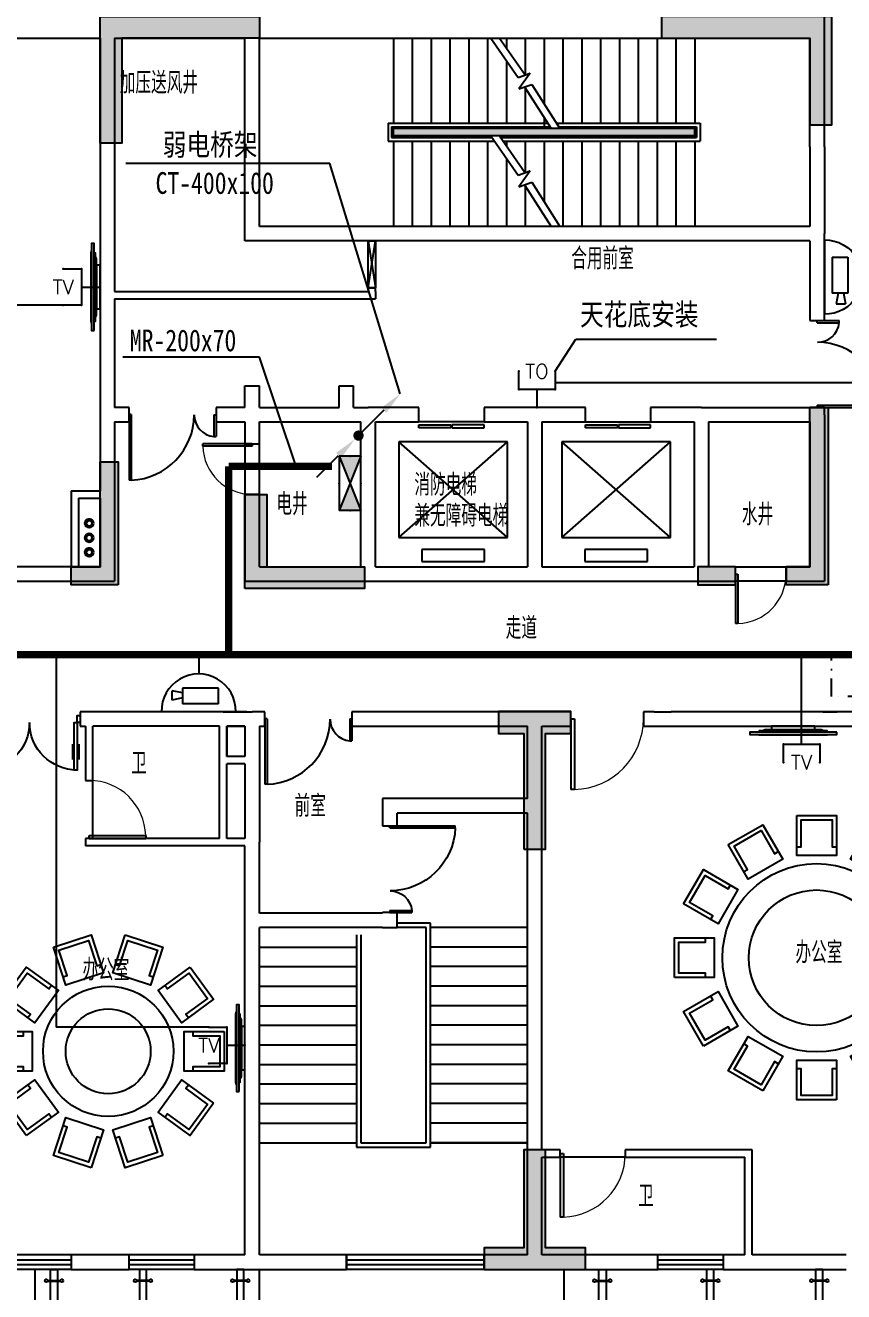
# Model space of a CAD drawing. Extents: x -41969 to 449372, y 65390 to 759577.
# Drawn here: x 188992 to 200290, y 702685 to 720168 of the extents above; entities that cross this region are included whole.
import ezdxf
from ezdxf.enums import TextEntityAlignment as Align

# ---------------------------------------------------------------- set-up
doc = ezdxf.new("R2010")
doc.units = 0
doc.header["$LTSCALE"] = 1000
doc.header["$MEASUREMENT"] = 0
doc.linetypes.add('DASH', pattern=[0.35, 0.25, -0.1])
doc.linetypes.add('DASHDOT', pattern=[1, 0.5, -0.25, 0, -0.25])
for name, color, linetype in [('0-桥架', 120, 'Continuous'), ('0-电气文字', 6, 'Continuous'), ('ELEVATOR', 1, 'Continuous'), ('EQUIP-通讯', 241, 'Continuous'), ('IN-door', 2, 'Continuous'), ('IN-furn', 8, 'Continuous'), ('jg新结构柱', 9, 'Continuous'), ('LWIRE', 4, 'Continuous'), ('or-furn', 2, 'Continuous'), ('PUB_HATCH', 8, 'Continuous'), ('STAIR', 2, 'Continuous'), ('WALL', 7, 'Continuous'), ('WINDOW', 2, 'Continuous'), ('WINDOW_TEXT', 7, 'Continuous'), ('WIRE-照明', 120, 'Continuous'), ('安保设备SA', 241, 'Continuous'), ('室外建筑', 8, 'Continuous'), ('电气标注', 6, 'Continuous')]:
    doc.layers.add(name, color=color, linetype=linetype)
doc.layers.add('ACS_DLJ_JHQ', color=5, linetype='Continuous', lineweight=0)
doc.layers.add('ACS_DLJ_QYG', color=6, linetype='Continuous', lineweight=50)
doc.styles.add('-宋体', font='', dxfattribs={"width": 1.3})
doc.styles.add('_TCH_LABEL', font='COMPLEX', dxfattribs={"bigfont": 'GBCBIG'})
doc.styles.add('_TEL_DIM', font='SIMPLEX', dxfattribs={"width": 0.8, "height": 3.5, "bigfont": 'HZTXT'})
doc.styles.add('SIMPLEX', font='SIMPLEX.SHX')
doc.styles.get("Standard").update_dxf_attribs({"font": 'gbenor.shx', "bigfont": 'gbcbig.shx'})
doc.styles.get('-宋体').set_extended_font_data('NSimSun')
doc.linetypes.add('TV', pattern='A,2.8,-0.1,["TV",_TEL_DIM,S=0.07,R=0,X=0,Y=-0.1],-0.52', length=3.42)

# ---------------------------------------------------------------- blocks, each defined once
blk = doc.blocks.new('*U35')
blk.add_lwpolyline([(-275, -275), (-275, 275), (275, 275), (275, -275)], close=True)
blk.add_lwpolyline([(155, -275), (155, -215), (-215, -215), (-215, 215), (155, 215), (155, 275)])
blk = doc.blocks.new('*U36')
at = {"color": 0, "linetype": 'ByBlock', "lineweight": -2}
for p, rotation in [((407628, -741958, 0), 299.9999999999331), ((408472, -741732, 0), 269.9999999999397), ((409316, -741958, 0), 239.9999999999465), ((407011, -742576, 0), 329.9999999999264), ((409933, -742576, 0), 209.9999999999531), ((410159, -743419, 0), 180), ((407011, -744263, 0), 29.9999999999933), ((409933, -744263, 0), 149.9999999999665), ((407628, -744880, 0), 59.99999999998658), ((409316, -744880, 0), 119.9999999999732), ((408472, -745107, 0), 89.99999999997988)]:
    blk.add_blockref('*U35', p, dxfattribs=dict(at, rotation=rotation))
blk.add_blockref('*U35', (406785, -743419, 0), dxfattribs=at)
blk = doc.blocks.new('*U37')
blk.add_circle((1962, 1962, 0), 1300)
at = {"color": 8}
blk.add_circle((1962, 1962, 0), 936, dxfattribs=at)
blk.add_blockref('*U36', (-406510, 745382), dxfattribs=at)
blk = doc.blocks.new('A$C4DCE20FF')
for points in [[(844, 3043), (1367, 3213), (1537, 2690), (1014, 2520)], [(1833, 3213), (2356, 3043), (2186, 2520), (1663, 2690)], [(144, 2325), (467, 2770), (912, 2446), (589, 2001)], [(2733, 2770), (3056, 2325), (2611, 2001), (2288, 2446)], [(0, 1332), (0, 1882), (550, 1882), (550, 1332)], [(3200, 1882), (3200, 1332), (2650, 1332), (2650, 1882)], [(467, 444), (144, 889), (589, 1212), (912, 767)], [(3056, 889), (2733, 444), (2288, 767), (2611, 1212)], [(1367, 0), (844, 170), (1014, 693), (1537, 523)], [(2356, 170), (1833, 0), (1663, 523), (2186, 693)]]:
    blk.add_lwpolyline(points, close=True)
for points in [[(977, 2634), (1034, 2653), (920, 3005), (1329, 3138), (1443, 2786), (1500, 2804)], [(1700, 2804), (1757, 2786), (1871, 3138), (2280, 3005), (2166, 2653), (2223, 2634)], [(492, 2072), (527, 2120), (228, 2338), (480, 2686), (780, 2468), (815, 2517)], [(2385, 2517), (2420, 2468), (2720, 2686), (2972, 2338), (2673, 2120), (2708, 2072)], [(430, 1332), (430, 1392), (60, 1392), (60, 1822), (430, 1822), (430, 1882)], [(2770, 1882), (2770, 1822), (3140, 1822), (3140, 1392), (2770, 1392), (2770, 1332)], [(815, 696), (780, 745), (480, 528), (228, 875), (527, 1093), (492, 1141)], [(2708, 1141), (2673, 1093), (2972, 875), (2720, 528), (2420, 745), (2385, 696)], [(1500, 409), (1443, 427), (1329, 76), (920, 208), (1034, 560), (977, 579)], [(2223, 579), (2166, 560), (2280, 208), (1871, 76), (1757, 427), (1700, 409)]]:
    blk.add_lwpolyline(points)
blk.add_circle((1600, 1607), 900)
at = {"color": 8}
blk.add_circle((1600, 1607), 586, dxfattribs=at)
blk = doc.blocks.new('tv-setrp')
at = {"layer": 'or-furn', "color": 3, "ltscale": 5}
blk.add_lwpolyline([(-600, 82), (600, 82), (600, 117), (-600, 117)], close=True, dxfattribs=at)
at = {"layer": 'or-furn', "color": 95, "ltscale": 5}
for points in [[(-500, 117), (-470, 125), (470, 125), (500, 117)], [(-470, 82), (-470, 66), (470, 66), (470, 82)], [(-420, 66), (-390, 50), (390, 50), (420, 66)]]:
    blk.add_lwpolyline(points, dxfattribs=at)
blk.add_lwpolyline([(-300, 0), (300, 0), (300, 50), (-300, 50)], close=True, dxfattribs=at)
blk = doc.blocks.new('_lift')
at = {"color": 9}
for p, q in [((0.288, 0.5), (-0.288, 0.5)), ((-0.288, 0.5), (-0.288, 0.4)), ((0.288, 0.4), (0.288, 0.5)), ((-0.288, 0.4), (0.288, 0.4)), ((0.5, 0.3), (-0.5, 0.3)), ((0.5, 0.3), (-0.5, -0.5)), ((-0.5, 0.3), (0.5, -0.5)), ((-0.5, 0.3), (-0.5, -0.5)), ((0.5, -0.5), (0.5, 0.3)), ((-0.5, -0.5), (0.5, -0.5))]:
    blk.add_line(p, q, dxfattribs=at)
blk = doc.blocks.new('asdsdggf54554')
at = {"layer": 'jg新结构柱'}
h = blk.add_hatch(color=256, dxfattribs=at)
h.paths.add_polyline_path([(-88250, -2243116), (-88771, -2243116), (-88771, -2243366), (-88250, -2243366)])
h.paths.add_polyline_path([(-77521, -2218066), (-77521, -2217666), (-78321, -2217666), (-78321, -2218066)])
h.paths.add_polyline_path([(-86921, -2218066), (-86921, -2217666), (-87721, -2217666), (-87721, -2218066)])
h.paths.add_polyline_path([(-86971, -2243366), (-87550, -2243366), (-87550, -2243116), (-87221, -2243116), (-87221, -2240916), (-86971, -2240916)])
h.paths.add_polyline_path([(-86921, -2235516), (-89271, -2235516), (-89271, -2235816), (-87221, -2235816), (-87221, -2237016), (-86921, -2237016)])
h.paths.add_polyline_path([(-85221, -2240666), (-85221, -2240016), (-84971, -2240016), (-84971, -2240416), (-83121, -2240416), (-83121, -2240666)])
h.paths.add_polyline_path([(-77521, -2240666), (-77521, -2240016), (-77771, -2240016), (-77771, -2240416), (-79171, -2240416), (-79171, -2240666)])
h.paths.add_polyline_path([(-77521, -2224816), (-77521, -2225466), (-77821, -2225466), (-77821, -2225116), (-79171, -2225116), (-79171, -2224816)])
h.paths.add_polyline_path([(-85321, -2224816), (-85321, -2225516), (-85021, -2225516), (-85021, -2225116), (-83571, -2225116), (-83571, -2224816)])
h.paths.add_polyline_path([(-83571, -2232566), (-83571, -2232866), (-84921, -2232866), (-84921, -2233416), (-85221, -2233416), (-85221, -2232016), (-84921, -2232016), (-84921, -2232566)])
h.paths.add_polyline_path([(-79171, -2232566), (-79171, -2232866), (-77821, -2232866), (-77821, -2233416), (-77521, -2233416), (-77521, -2232016), (-77821, -2232016), (-77821, -2232566)])
h.paths.add_polyline_path([(-76121, -2243116), (-76721, -2243116), (-76721, -2243366), (-76371, -2243366), (-76371, -2244766), (-76121, -2244766)])
h.paths.add_polyline_path([(-79221, -2244766), (-79421, -2244766), (-79421, -2243366), (-79821, -2243366), (-79821, -2243116), (-78821, -2243116), (-78821, -2243366), (-79221, -2243366)])
h.paths.add_polyline_path([(-76371, -2252166), (-76121, -2252166), (-76121, -2251916), (-76121, -2250466), (-76371, -2250466)])
h.paths.add_polyline_path([(-83096, -2245116), (-83346, -2245116), (-83346, -2245366), (-83346, -2247366), (-83096, -2247366)])
h.paths.add_polyline_path([(-79221, -2251166), (-79421, -2251166), (-79421, -2252566), (-79821, -2252566), (-79821, -2252816), (-78821, -2252816), (-78821, -2252566), (-79221, -2252566)])
h.paths.add_polyline_path([(-83121, -2251166), (-83321, -2251166), (-83321, -2252516), (-83721, -2252516), (-83721, -2252816), (-82721, -2252816), (-82721, -2252516), (-83121, -2252516)])
h.paths.add_polyline_path([(-95021, -2243416), (-95021, -2242116), (-94721, -2242116), (-94721, -2243116), (-93371, -2243116), (-93371, -2243416)])
h.paths.add_polyline_path([(-97021, -2235516), (-94821, -2235516), (-94821, -2235816), (-96721, -2235816), (-96721, -2237266), (-97021, -2237266)])
h.paths.add_polyline_path([(-96771, -2243365), (-97421, -2243365), (-97421, -2243115), (-97021, -2243115), (-97021, -2241665), (-96771, -2241665)])
h.paths.add_polyline_path([(-91171, -2247015), (-90871, -2247015), (-90871, -2245415), (-90521, -2245415), (-90521, -2245115), (-91521, -2245115), (-91521, -2245415), (-91171, -2245415)])
h.paths.add_polyline_path([(-90871, -2251166), (-91171, -2251166), (-91171, -2252516), (-91721, -2252516), (-91721, -2252816), (-90321, -2252816), (-90321, -2252516), (-90871, -2252516)])
h.paths.add_polyline_path([(-98946, -2245116), (-98696, -2245116), (-98696, -2245366), (-98696, -2247366), (-98946, -2247366)])
h.paths.add_polyline_path([(-105671, -2252166), (-105921, -2252166), (-105921, -2251916), (-105921, -2250466), (-105671, -2250466)])
h.paths.add_polyline_path([(-98721, -2251166), (-98921, -2251166), (-98921, -2252516), (-99321, -2252516), (-99321, -2252816), (-98321, -2252816), (-98321, -2252516), (-98721, -2252516)])
h.paths.add_polyline_path([(-102621, -2251166), (-102821, -2251166), (-102821, -2252566), (-103221, -2252566), (-103221, -2252816), (-102221, -2252816), (-102221, -2252566), (-102621, -2252566)])
h.paths.add_polyline_path([(-105921, -2243116), (-105321, -2243116), (-105321, -2243366), (-105671, -2243366), (-105671, -2244766), (-105921, -2244766)])
h.paths.add_polyline_path([(-102821, -2244765), (-102621, -2244765), (-102621, -2243365), (-102221, -2243365), (-102221, -2243115), (-103221, -2243115), (-103221, -2243365), (-102821, -2243365)])
h.paths.add_polyline_path([(-105121, -2236016), (-105121, -2235616), (-105921, -2235616), (-105921, -2236016)])
h.paths.add_polyline_path([(-96221, -2218066), (-96221, -2217666), (-97021, -2217666), (-97021, -2218066)])
h.paths.add_polyline_path([(-105121, -2218066), (-105121, -2217666), (-105921, -2217666), (-105921, -2218066)])
for points in [[(-97021, -2235516), (-94821, -2235516), (-94821, -2235816), (-96721, -2235816), (-96721, -2237266), (-97021, -2237266)], [(-86921, -2235516), (-89271, -2235516), (-89271, -2235816), (-87221, -2235816), (-87221, -2237016), (-86921, -2237016)], [(-86971, -2243366), (-87550, -2243366), (-87550, -2243116), (-87221, -2243116), (-87221, -2240916), (-86971, -2240916)], [(-96771, -2243365), (-97421, -2243365), (-97421, -2243115), (-97021, -2243115), (-97021, -2241665), (-96771, -2241665)], [(-95021, -2243416), (-95021, -2242116), (-94721, -2242116), (-94721, -2243116), (-93371, -2243116), (-93371, -2243416)], [(-88250, -2243116), (-88771, -2243116), (-88771, -2243366), (-88250, -2243366)], [(-91171, -2247015), (-90871, -2247015), (-90871, -2245415), (-90521, -2245415), (-90521, -2245115), (-91521, -2245115), (-91521, -2245415), (-91171, -2245415)], [(-90871, -2251166), (-91171, -2251166), (-91171, -2252516), (-91721, -2252516), (-91721, -2252816), (-90321, -2252816), (-90321, -2252516), (-90871, -2252516)]]:
    blk.add_lwpolyline(points, close=True, dxfattribs=at)
blk = doc.blocks.new('A$C01BB5F94')
at = {"layer": 'ACS_DLJ_QYG'}
for centre in [(-3380, 95), (-3380, -105), (-3380, -305)]:
    blk.add_circle(centre, 50, dxfattribs=at)
blk = doc.blocks.new('$DorLib2D$00000225')
at = {"color": 0}
for p, q in [((0.475, -0.001), (0.475, 0.752)), ((0.475, 0.752), (0.5, 0.752)), ((0.5, -0.001), (0.5, 0.752)), ((-0.5, 0), (-0.5, 0.252)), ((-0.475, 0.252), (-0.5, 0.252)), ((-0.475, 0), (-0.475, 0.252)), ((-0.475, 0), (-0.5, 0)), ((0.475, -0.001), (0.5, -0.001))]:
    blk.add_line(p, q, dxfattribs=at)
for centre, radius, start, end in [((0.505, -0.002), 0.755, 92.2493, 179.7238), ((-0.501, 0.003), 0.251, 359.7899, 84.0974)]:
    blk.add_arc(centre, radius, start, end, dxfattribs=at)
blk = doc.blocks.new('$DorLib2D$00000001')
for p, q in [((0.45, 0.975), (0.5, 0.975)), ((0.45, 0), (0.45, 0.975)), ((0.5, 0), (0.5, 0.975)), ((0.5, 0), (0.45, 0))]:
    blk.add_line(p, q)
at = {"lineweight": 13}
blk.add_arc((0.475, 0), 0.975, 91.4693, 180, dxfattribs=at)
blk = doc.blocks.new('_liftd')
for p, q in [((0.5, -0.5), (-0.5, -0.5)), ((-0.5, -0.7), (-0.008, -0.7)), ((-0.5, -0.9), (-0.5, -0.7)), ((-0.008, -0.7), (-0.008, -0.9)), ((0.5, -0.7), (0.008, -0.7)), ((0.008, -0.7), (0.008, -0.9)), ((0.5, -0.9), (0.5, -0.7)), ((-0.008, -0.9), (-0.5, -0.9)), ((0.008, -0.9), (0.5, -0.9))]:
    blk.add_line(p, q)
blk = doc.blocks.new('_A20XCS')
for p, q in [((-0.485, -0.25), (-0.485, -0.4)), ((-0.425, -0.25), (-0.425, -0.4)), ((0.425, -0.25), (0.425, -0.4)), ((0.485, -0.25), (0.485, -0.4))]:
    blk.add_line(p, q)
for points in [[(-0.5, 0.034), (-0.5, -0.034), (-0.47, -0.034), (-0.47, 0.034)], [(0.5, 0.034), (0.5, -0.034), (0.47, -0.034), (0.47, 0.034)], [(-0.47, -0.034), (-0.47, -0.504), (-0.44, -0.504), (-0.44, -0.034)], [(0.47, -0.034), (0.47, -0.504), (0.44, -0.504), (0.44, -0.034)]]:
    blk.add_lwpolyline(points, close=True)
for centre, start, end in [((-0.47, -0.034), 270, 0), ((0.47, -0.034), 180, 270)]:
    blk.add_arc(centre, 0.47, start, end)
blk = doc.blocks.new('_wblk')
for p, q in [((-0.5, 0.5), (0.5, 0.5)), ((0.5, 0.167), (-0.5, 0.167)), ((0.5, -0.167), (-0.5, -0.167)), ((-0.5, -0.5), (0.5, -0.5))]:
    blk.add_line(p, q)
at = {"layer": 'WINDOW_TEXT', "style": 'SIMPLEX', "flags": 9}
blk.add_attdef('A', text='', height=1, dxfattribs=at).set_placement((0, 1.5), align=Align.MIDDLE)
blk = doc.blocks.new('$WINLIB2D$00000001')
at = {"color": 0}
for points in [[(-0.5, 0.5), (-0.5, -0.5)], [(-0.5, 0.5), (0.5, 0.5)], [(0.5, -0.5), (0.5, 0.5)], [(0.5, 0.1667), (-0.5, 0.1667)], [(0.5, -0.1667), (-0.5, -0.1667)], [(-0.5, -0.5), (0.5, -0.5)]]:
    blk.add_lwpolyline(points, dxfattribs=at)
blk = doc.blocks.new('$equip$00001802')
for p, q in [((-0.5, 0.499), (-0.5, 0.999)), ((0.5, 0.999), (0.5, 0.499)), ((0.5, 0.499), (-0.5, 0.499)), ((0, 0.5), (0, 0))]:
    blk.add_line(p, q)
for p in [(-0.5, 0.999), (0.5, 0.999), (-0.5, 0.499), (0.5, 0.499), (0, 0)]:
    blk.add_point(p)
at = {"color": 7, "style": '_TEL_DIM'}
blk.add_attdef('$TEXT$', text='', height=0.4, dxfattribs=at).set_placement((0, 0.999), align=Align.MIDDLE_CENTER)
at = {"color": 7, "style": '_TEL_DIM', "flags": 1}
blk.add_attdef('A', text='', height=0.00002, dxfattribs=at).set_placement((0, 0), align=Align.MIDDLE_CENTER)
blk = doc.blocks.new('$equip$00001436')
for p, q in [((0.75, 0.6), (-0.75, 0.6)), ((-0.75, 0), (0.75, 0.6)), ((-0.75, 0.6), (0.75, 0)), ((-0.75, 0.6), (-0.75, 0)), ((0.75, 0.6), (0.75, 0)), ((-0.75, 0), (0.75, 0))]:
    blk.add_line(p, q)
for p in [(0, 0.6), (-0.75, 0.3), (0, 0), (0.75, 0.3)]:
    blk.add_point(p)
for points in [[(-0.75, 0.6), (0, 0.3), (-0.75, 0)], [(0.75, 0.6), (0, 0.3), (0.75, 0)]]:
    blk.add_solid(points)
at = {"style": '_TCH_LABEL', "flags": 9}
blk.add_attdef('A', (0, 0), '', height=0.00002, dxfattribs=at)
blk = doc.blocks.new('$TelecSys$00000081')
for p, q in [((0.104, 0.104), (0.104, 0.104)), ((-0.104, -0.104), (-0.104, -0.104)), ((-1.15, -1.15), (-0.55, -0.55))]:
    blk.add_line(p, q)
at = {"const_width": 0.142}
blk.add_lwpolyline([(0.071, 0, 1), (-0.071, 0, 1)], format="xyb", close=True, dxfattribs=at)
blk.add_solid([(-0.62, -0.48), (-0.48, -0.62), (-0.1, -0.1)])
at = {"width": 0.8, "flags": 9}
blk.add_attdef('A', (0, 0), '', height=0.00002, rotation=180, dxfattribs=at)
blk = doc.blocks.new('$TelecSys$00000079')
for p, q in [((0.7, 0.7), (0, 0)), ((0.104, 0.104), (0.104, 0.104)), ((-0.104, -0.104), (-0.104, -0.104))]:
    blk.add_line(p, q)
at = {"const_width": 0.142}
blk.add_lwpolyline([(-0.071, 0, 1), (0.071, 0, 1)], format="xyb", close=True, dxfattribs=at)
blk.add_solid([(0.63, 0.77), (0.77, 0.63), (1.15, 1.15)])
at = {"width": 0.8, "flags": 9}
blk.add_attdef('A', (0, 0), '', height=0.00002, dxfattribs=at)
blk = doc.blocks.new('$equip$00001847')
for p, q in [((-0.5, 0.499), (-0.5, 0.999)), ((0.5, 0.999), (0.5, 0.499)), ((0.5, 0.499), (-0.5, 0.499)), ((0, 0.5), (0, 0))]:
    blk.add_line(p, q)
for p in [(-0.5, 0.999), (0.5, 0.999), (-0.5, 0.499), (0.5, 0.499), (0, 0)]:
    blk.add_point(p)
at = {"color": 7, "style": '_TEL_DIM'}
blk.add_attdef('$TEXT$', text='', height=0.4, dxfattribs=at).set_placement((0, 0.999), align=Align.MIDDLE_CENTER)
at = {"color": 7, "style": '_TEL_DIM', "flags": 1}
blk.add_attdef('A', text='', height=0.00002, dxfattribs=at).set_placement((0, 0), align=Align.MIDDLE_CENTER)
blk = doc.blocks.new('A$C59FF3FA0')
at = {"layer": '安保设备SA'}
for p, q in [((0, 724), (1426, 724)), ((334, 575), (334, 273)), ((334, 575), (1024, 575)), ((1024, 273), (1024, 575)), ((1024, 461), (1224, 500)), ((1224, 500), (1224, 322)), ((334, 273), (1024, 273)), ((1024, 361), (1224, 322))]:
    blk.add_line(p, q, dxfattribs=at)
blk.add_ellipse((713, 713), major_axis=(-713, 11), ratio=1, start_param=0.00047, end_param=3.17192, dxfattribs=at)

msp = doc.modelspace()

# ---------------------------------------------------------------- hatches: boundary and pattern name
at = {"layer": 'PUB_HATCH'}
msp.add_hatch(color=256, dxfattribs=at).paths.add_polyline_path([(198234.6, 718742.2), (194074.6, 718742.2), (194074.6, 718642.2), (198234.6, 718642.2)])

# ---------------------------------------------------------------- linework, layer by layer
at = {"layer": '0-桥架', "const_width": 100}
for points in [[(193225.2, 714077.8), (191800.2, 714077.8)], [(191800.2, 714077.8), (191800.2, 711480.1)], [(200792.1, 711480.1), (186605.5, 711480.1)]]:
    msp.add_lwpolyline(points, dxfattribs=at)
at = {"layer": '0-电气文字', "linetype": 'Continuous'}
for p, q in [((196305.5, 715391.7), (196591.8, 715836.7)), ((196591.8, 715836.7), (198536.5, 715836.7)), ((192224.9, 715584.6), (190340.7, 715584.6)), ((192731.9, 714077.8), (192224.9, 715584.6))]:
    msp.add_line(p, q, dxfattribs=at)
at = {"layer": 'IN-door'}
for p, q in [((189924.8, 708942.2), (189924.8, 709742.2)), ((197274.9, 704542.2), (196374.9, 704542.2))]:
    msp.add_line(p, q, dxfattribs=at)
at = {"layer": 'STAIR'}
for p, q in [((194074.6, 719992.2), (194074.6, 718817.2)), ((194334.6, 719992.2), (194334.6, 718817.2)), ((194594.6, 719992.2), (194594.6, 718817.2)), ((194854.6, 719992.2), (194854.6, 718817.2)), ((195114.6, 719992.2), (195114.6, 718817.2)), ((195374.6, 719992.2), (195374.6, 718817.2)), ((195417.8, 719992.2), (195794.7, 719448.6)), ((195539.5, 719992.2), (195892.1, 719483.5)), ((195634.6, 719992.2), (195634.6, 719855)), ((195894.6, 719992.2), (195894.6, 719484.4)), ((196154.6, 719992.2), (196154.6, 719082.9)), ((196414.6, 719992.2), (196414.6, 718817.2)), ((196674.6, 719992.2), (196674.6, 718817.2)), ((196934.6, 719992.2), (196934.6, 718817.2)), ((197194.6, 719992.2), (197194.6, 718817.2)), ((197454.6, 719992.2), (197454.6, 718817.2)), ((197714.6, 719992.2), (197714.6, 718817.2)), ((197974.6, 719992.2), (197974.6, 718817.2)), ((198234.6, 719992.2), (198234.6, 718817.2)), ((195634.6, 719679.5), (195634.6, 718817.2)), ((195794.7, 719448.6), (195962.7, 719508.8)), ((195962.7, 719508.8), (195807.4, 719289.2)), ((195807.4, 719289.2), (195983.2, 719352.3)), ((195885.7, 719317.3), (196249.8, 718742.2)), ((195894.6, 719304.5), (195894.6, 718817.2)), ((195983.2, 719352.3), (196371.5, 718742.2)), ((196154.6, 718892.5), (196154.6, 718742.2)), ((193999.6, 718817.2), (196202.3, 718817.2)), ((193999.6, 718817.2), (193999.6, 718567.2)), ((194049.6, 718767.2), (196233.9, 718767.2)), ((194049.6, 718767.2), (194049.6, 718617.2)), ((194074.6, 718767.2), (194074.6, 718742.2)), ((198234.6, 718742.2), (194074.6, 718742.2)), ((194074.6, 718642.2), (194074.6, 718742.2)), ((194334.6, 718767.2), (194334.6, 718742.2)), ((194594.6, 718767.2), (194594.6, 718742.2)), ((194854.6, 718767.2), (194854.6, 718742.2)), ((195114.6, 718767.2), (195114.6, 718742.2)), ((195374.6, 718767.2), (195374.6, 718742.2)), ((195634.6, 718767.2), (195634.6, 718742.2)), ((195894.6, 718767.2), (195894.6, 718742.2)), ((196154.6, 718767.2), (196154.6, 718742.2)), ((196323.7, 718817.2), (198309.6, 718817.2)), ((196355.5, 718767.2), (198259.6, 718767.2)), ((196414.6, 718767.2), (196414.6, 718742.2)), ((196674.6, 718767.2), (196674.6, 718742.2)), ((196934.6, 718767.2), (196934.6, 718742.2)), ((197194.6, 718767.2), (197194.6, 718742.2)), ((197454.6, 718767.2), (197454.6, 718742.2)), ((197714.6, 718767.2), (197714.6, 718742.2)), ((197974.6, 718767.2), (197974.6, 718742.2)), ((198234.6, 718767.2), (198234.6, 718742.2)), ((198234.6, 718642.2), (198234.6, 718742.2)), ((198259.6, 718767.2), (198259.6, 718617.2)), ((198309.6, 718817.2), (198309.6, 718567.2)), ((193999.6, 718567.2), (195469.8, 718567.2)), ((194049.6, 718617.2), (195435.1, 718617.2)), ((198234.6, 718642.2), (194074.6, 718642.2)), ((194074.6, 718642.2), (194074.6, 718617.2)), ((194074.6, 718567.2), (194074.6, 717392.2)), ((194334.6, 718642.2), (194334.6, 718617.2)), ((194334.6, 718567.2), (194334.6, 717392.2)), ((194594.6, 718642.2), (194594.6, 718617.2)), ((194594.6, 718567.2), (194594.6, 717392.2)), ((194854.6, 718642.2), (194854.6, 718617.2)), ((194854.6, 718567.2), (194854.6, 717392.2)), ((195114.6, 718642.2), (195114.6, 718617.2)), ((195114.6, 718567.2), (195114.6, 717392.2)), ((195374.6, 718642.2), (195374.6, 718617.2)), ((195374.6, 718567.2), (195374.6, 717392.2)), ((195417.8, 718642.2), (195794.7, 718098.6)), ((195539.5, 718642.2), (195892.1, 718133.5)), ((195556.8, 718617.2), (198259.6, 718617.2)), ((195591.5, 718567.2), (198309.6, 718567.2)), ((195634.6, 718642.2), (195634.6, 718617.2)), ((195634.6, 718567.2), (195634.6, 718505)), ((195894.6, 718642.2), (195894.6, 718617.2)), ((195894.6, 718567.2), (195894.6, 718134.4)), ((196154.6, 718642.2), (196154.6, 718617.2)), ((196154.6, 718567.2), (196154.6, 717732.9)), ((196414.6, 718642.2), (196414.6, 718617.2)), ((196414.6, 718567.2), (196414.6, 717392.2)), ((196674.6, 718642.2), (196674.6, 718617.2)), ((196674.6, 718567.2), (196674.6, 717392.2)), ((196934.6, 718642.2), (196934.6, 718617.2)), ((196934.6, 718567.2), (196934.6, 717392.2)), ((197194.6, 718642.2), (197194.6, 718617.2)), ((197194.6, 718567.2), (197194.6, 717392.2)), ((197454.6, 718642.2), (197454.6, 718617.2)), ((197454.6, 718567.2), (197454.6, 717392.2)), ((197714.6, 718642.2), (197714.6, 718617.2)), ((197714.6, 718567.2), (197714.6, 717392.2)), ((197974.6, 718642.2), (197974.6, 718617.2)), ((197974.6, 718567.2), (197974.6, 717392.2)), ((198234.6, 718642.2), (198234.6, 718617.2)), ((198234.6, 718642.2), (198234.6, 718617.2)), ((198234.6, 718567.2), (198234.6, 717392.2)), ((195634.6, 718329.5), (195634.6, 717392.2)), ((195794.7, 718098.6), (195962.7, 718158.8)), ((195962.7, 718158.8), (195807.4, 717939.2)), ((195807.4, 717939.2), (195983.2, 718002.3)), ((195885.7, 717967.3), (196249.8, 717392.2)), ((195894.6, 717954.5), (195894.6, 717392.2)), ((195983.2, 718002.3), (196371.5, 717392.2)), ((194584.9, 707772.2), (194124.9, 707772.2)), ((194524.9, 707712.2), (194124.9, 707712.2)), ((194524.9, 704742.2), (194524.9, 707712.2)), ((194524.9, 704742.2), (194524.9, 707712.2)), ((194584.9, 704682.2), (194584.9, 707772.2)), ((195924.9, 707712.2), (194584.9, 707712.2)), ((193564.9, 707612.2), (193564.9, 706610)), ((193624.9, 707612.2), (193624.9, 706690.8)), ((193624.9, 707612.2), (193624.9, 706575.3)), ((192224.9, 707442.2), (193564.9, 707442.2)), ((195924.9, 707442.2), (194584.9, 707442.2)), ((192224.9, 707172.2), (193564.9, 707172.2)), ((195924.9, 707172.2), (194584.9, 707172.2)), ((192224.9, 706902.2), (193564.9, 706902.2)), ((195924.9, 706902.2), (194584.9, 706902.2)), ((192224.9, 706632.2), (193564.9, 706632.2)), ((193564.9, 706610), (193564.9, 704682.2)), ((193624.9, 706575.3), (193624.9, 704742.2)), ((193624.9, 706575.3), (193624.9, 704742.2)), ((195924.9, 706632.2), (194584.9, 706632.2)), ((192224.9, 706362.2), (193564.9, 706362.2)), ((195924.9, 706362.2), (194584.9, 706362.2)), ((192224.9, 706092.2), (193564.9, 706092.2)), ((195924.9, 706092.2), (194584.9, 706092.2)), ((192224.9, 705822.2), (193564.9, 705822.2)), ((195924.9, 705822.2), (194584.9, 705822.2)), ((192224.9, 705552.2), (193564.9, 705552.2)), ((195924.9, 705552.2), (194584.9, 705552.2)), ((192224.9, 705282.2), (193564.9, 705282.2)), ((195924.9, 705282.2), (194584.9, 705282.2)), ((192224.9, 705012.2), (193564.9, 705012.2)), ((195924.9, 705012.2), (194584.9, 705012.2)), ((192224.9, 704742.2), (193564.9, 704742.2)), ((192224.9, 704742.2), (193564.9, 704742.2)), ((193624.9, 704742.2), (194524.9, 704742.2)), ((193624.9, 704742.2), (194524.9, 704742.2)), ((195924.9, 704742.2), (194584.9, 704742.2)), ((194584.9, 704742.2), (195924.9, 704742.2)), ((193564.9, 704682.2), (194584.9, 704682.2))]:
    msp.add_line(p, q, dxfattribs=at)
at = {"layer": 'WALL'}
for p, q in [((200024.9, 720092.2), (200024.9, 722942.2)), ((184924.9, 719992.2), (190024.9, 719992.2)), ((190024.9, 719992.2), (190024.9, 716442.2)), ((190224.9, 719992.2), (190224.9, 716492.2)), ((190224.9, 719992.2), (192024.9, 719992.2)), ((192024.9, 717192.2), (192024.9, 719992.2)), ((192224.9, 717392.2), (192224.9, 719992.2)), ((192224.9, 719992.2), (199824.9, 719992.2)), ((199824.9, 718492.2), (199824.9, 719992.2)), ((200024.9, 718492.2), (200024.9, 720092.2)), ((198234.6, 718742.2), (194074.6, 718742.2)), ((194074.6, 718642.2), (194074.6, 718742.2)), ((198234.6, 718642.2), (198234.6, 718742.2)), ((198234.6, 718642.2), (194074.6, 718642.2)), ((199824.9, 718492.2), (199824.9, 717392.2)), ((200024.9, 718492.2), (200024.9, 717292.2)), ((193725, 717392.2), (192224.9, 717392.2)), ((199824.9, 717392.2), (193725, 717392.2)), ((193725, 717192.2), (192024.9, 717192.2)), ((193825, 717192.2), (193725, 717192.2)), ((199824.9, 717192.2), (193825, 717192.2)), ((199824.9, 717192.2), (199824.9, 716092.2)), ((200024.9, 716092.2), (200024.9, 717292.2)), ((190024.9, 716442.2), (190024.9, 714792.2)), ((190224.9, 716492.2), (193725, 716492.2)), ((193825, 716542.2), (193725, 716542.2)), ((193725, 716542.2), (193725, 716492.2)), ((193825, 716492.2), (193824.9, 716492.2)), ((193824.9, 716492.2), (193824.9, 716392.2)), ((193825, 716492.2), (193825, 716542.2)), ((190224.9, 716392.2), (190224.9, 714892.2)), ((190224.9, 716392.2), (193725, 716392.2)), ((193725, 716392.2), (193824.9, 716392.2)), ((199824.9, 716092.2), (200024.9, 716092.2)), ((192024.9, 714892.2), (192024.9, 715192.2)), ((192024.9, 715192.2), (192224.9, 715192.2)), ((192224.9, 714892.2), (192224.9, 715192.2)), ((193324.9, 714892.2), (193324.9, 715192.2)), ((193324.9, 715192.2), (193524.9, 715192.2)), ((193524.9, 714892.2), (193524.9, 715192.2)), ((190424.9, 714892.2), (190224.9, 714892.2)), ((190424.9, 714692.2), (190424.9, 714892.2)), ((192024.9, 714892.2), (191624.9, 714892.2)), ((191624.9, 714892.2), (191624.9, 714692.2)), ((192224.9, 714892.2), (193324.9, 714892.2)), ((193524.9, 714892.2), (193724.9, 714892.2)), ((194424.9, 714892.2), (193724.9, 714892.2)), ((194424.9, 714692.2), (194424.9, 714892.2)), ((196024.9, 714892.2), (195324.9, 714892.2)), ((195324.9, 714892.2), (195324.9, 714692.2)), ((195924.9, 714892.2), (195924.9, 714892.2)), ((196724.9, 714892.2), (196024.9, 714892.2)), ((196124.9, 714892.2), (196124.9, 714892.2)), ((196724.9, 714692.2), (196724.9, 714892.2)), ((198324.9, 714892.2), (197624.9, 714892.2)), ((197624.9, 714892.2), (197624.9, 714692.2)), ((198324.9, 714892.2), (199824.9, 714892.2)), ((200024.9, 714892.2), (199824.9, 714892.2)), ((200024.9, 714792.2), (200024.9, 714892.2)), ((190024.9, 714792.2), (190024.9, 713742.2)), ((190224.9, 714692.2), (190424.9, 714692.2)), ((190224.9, 714692.2), (190224.9, 713693)), ((191624.9, 714692.2), (192024.9, 714692.2)), ((192024.9, 714692.2), (192024.9, 714392)), ((192224.9, 714392), (192224.9, 714692.2)), ((192224.9, 714692.2), (193424.9, 714692.2)), ((193424.9, 714692.2), (193624.9, 714692.2)), ((193624.9, 712692.2), (193624.9, 714692.2)), ((193824.9, 712692.2), (193824.9, 714692.2)), ((193824.9, 714692.2), (194424.9, 714692.2)), ((195324.9, 714692.2), (195924.9, 714692.2)), ((195924.9, 714692.2), (195924.9, 712692.2)), ((196124.9, 714692.2), (196724.9, 714692.2)), ((196124.9, 714692.2), (196124.9, 712692.2)), ((197624.9, 714692.2), (198224.9, 714692.2)), ((198224.9, 714692.2), (198224.9, 712692.2)), ((198424.9, 714692.2), (198424.9, 712692.2)), ((198424.9, 714692.2), (199824.9, 714692.2)), ((199824.9, 714692.2), (199824.9, 712692.2)), ((200024.9, 714792.2), (200024.9, 712492.2)), ((192024.9, 714392), (192224.9, 714392)), ((189624.9, 713742.2), (189624.9, 712692.2)), ((189624.9, 713742.2), (190024.9, 713742.2)), ((189724.9, 713642.2), (189724.9, 712692.2)), ((189724.9, 713642.2), (190024.9, 713642.2)), ((190024.9, 713642.2), (190024.9, 712692.2)), ((190224.9, 713693), (190224.9, 712492.2)), ((192224.9, 713692), (192024.9, 713692)), ((192024.9, 713692), (192024.9, 712492.2)), ((192224.9, 712692.2), (192224.9, 713692)), ((190024.9, 712692.2), (188224.9, 712692.2)), ((189724.9, 712692.2), (189624.9, 712692.2)), ((192224.9, 712692.2), (193624.9, 712692.2)), ((193824.9, 712692.2), (195924.9, 712692.2)), ((196124.9, 712692.2), (198224.9, 712692.2)), ((198795.6, 712692.2), (198424.9, 712692.2)), ((198795.6, 712492.2), (198795.6, 712692.2)), ((199824.9, 712692.2), (199495.6, 712692.2)), ((199495.6, 712692.2), (199495.6, 712492.2)), ((188224.9, 712492.2), (190224.9, 712492.2)), ((192024.9, 712492.2), (193724.9, 712492.2)), ((193724.9, 712492.2), (196024.9, 712492.2)), ((196024.9, 712492.2), (198324.9, 712492.2)), ((198324.9, 712492.2), (198795.6, 712492.2)), ((199495.6, 712492.2), (200024.9, 712492.2)), ((189874.9, 710692.2), (189749.9, 710692.2)), ((189749.9, 710692.2), (189749.9, 710492.2)), ((191724.8, 710692.2), (189874.9, 710692.2)), ((191724.9, 710692.2), (192124.9, 710692.2)), ((191849.8, 710692.2), (191849.8, 710692.2)), ((192300.4, 710692.2), (192124.9, 710692.2)), ((192300.4, 710492.2), (192300.4, 710692.2)), ((196024.9, 710692.2), (193500.4, 710692.2)), ((193500.4, 710692.2), (193500.4, 710492.2)), ((196524.9, 710692.2), (196024.9, 710692.2)), ((196524.9, 710492.2), (196524.9, 710692.2)), ((197674.9, 710692.2), (197524.9, 710692.2)), ((197524.9, 710692.2), (197524.9, 710492.2)), ((197674.9, 710692.2), (197907, 710692.2)), ((201599.9, 710692.2), (197907, 710692.2)), ((199649.8, 710692.2), (199649.8, 710692.2)), ((199799.8, 710692.2), (199799.8, 710692.2)), ((199799.8, 710692.2), (199799.8, 710692.2)), ((200050, 710692.2), (200050, 710692.2)), ((200050, 710692.2), (200050, 710692.2)), ((200200, 710692.2), (200200, 710692.2)), ((189749.9, 710492.2), (189824.8, 710492.2)), ((189824.8, 710492.2), (189824.8, 709742.2)), ((191674.9, 710492.2), (189924.8, 710492.2)), ((189924.8, 709742.2), (189924.8, 710492.2)), ((191674.9, 710022.2), (191674.9, 710492.2)), ((191774.9, 710492.2), (191774.9, 710072.2)), ((192024.8, 710492.2), (191774.9, 710492.2)), ((191774.9, 710492.2), (191799.9, 710492.2)), ((191774.9, 710072.2), (191774.9, 710492.2)), ((191774.9, 710492.2), (192024.9, 710492.2)), ((192024.8, 710492.2), (192024.8, 710072.2)), ((192024.8, 710492.2), (192024.8, 710072.2)), ((192024.9, 710492.2), (192024.9, 710072.2)), ((192224.9, 710492.2), (192300.4, 710492.2)), ((192224.9, 710492.2), (192224.9, 710022.2)), ((192225, 710492.2), (192225, 710072.2)), ((192225, 710492.2), (192225, 710072.2)), ((193500.4, 710492.2), (195924.9, 710492.2)), ((195924.9, 709492.2), (195924.9, 710492.2)), ((196124.9, 710492.2), (196524.9, 710492.2)), ((196124.9, 709392.2), (196124.9, 710492.2)), ((197524.9, 710492.2), (197674.9, 710492.2)), ((197674.9, 710492.2), (197907, 710492.2)), ((197907, 710492.2), (201599.9, 710492.2)), ((191674.9, 708942.2), (191674.9, 710022.2)), ((192024.9, 710072.2), (191774.9, 710072.2)), ((191774.9, 708942.2), (191774.9, 709972.2)), ((192024.9, 709972.2), (191774.9, 709972.2)), ((192024.9, 709972.2), (192024.9, 708942.2)), ((192224.9, 710022.2), (192224.9, 708892.2)), ((189824.8, 709742.2), (189924.8, 709742.2)), ((195924.9, 709492.2), (193924.9, 709492.2)), ((193924.9, 709492.2), (193924.9, 709117.7)), ((195924.9, 709292.2), (194124.9, 709292.2)), ((194124.9, 709117.7), (194124.9, 709292.2)), ((195924.9, 704592.2), (195924.9, 709292.2)), ((196124.9, 704642.2), (196124.9, 709392.2)), ((193924.9, 709117.7), (194124.9, 709117.7)), ((189924.8, 708942.2), (189824.8, 708942.2)), ((189824.8, 708942.2), (189824.8, 708842.2)), ((191674.9, 708942.2), (189924.8, 708942.2)), ((192024.9, 708942.2), (191774.9, 708942.2)), ((191724.9, 708842.2), (189824.8, 708842.2)), ((192024.9, 708842.2), (191724.9, 708842.2)), ((192024.9, 707812.2), (192024.9, 708842.2)), ((192224.9, 707912.2), (192224.9, 708892.2)), ((193924.9, 707912.2), (192224.9, 707912.2)), ((194124.9, 707917.7), (193924.9, 707917.7)), ((193924.9, 707917.7), (193924.9, 707912.2)), ((194124.9, 707812.2), (194124.9, 707917.7)), ((192024.9, 703192.2), (192024.9, 707812.2)), ((192224.9, 703192.2), (192224.9, 707712.2)), ((193924.9, 707712.2), (192224.9, 707712.2)), ((193924.9, 707712.2), (193924.9, 707712.2)), ((193924.9, 707712.2), (194124.9, 707712.2)), ((194124.9, 707712.2), (194124.9, 707812.2)), ((195924.9, 703192.2), (195924.9, 704592.2)), ((196374.9, 704642.2), (196124.9, 704642.2)), ((196374.9, 704542.2), (196374.9, 704642.2)), ((199024.9, 704642.2), (197274.9, 704642.2)), ((197274.9, 704642.2), (197274.9, 704542.2)), ((199024.9, 703192.2), (199024.9, 704642.2)), ((196124.9, 704542.2), (196374.9, 704542.2)), ((196124.9, 703192.2), (196124.9, 704542.2)), ((197274.9, 704542.2), (198924.9, 704542.2)), ((198924.9, 703192.2), (198924.9, 704542.2)), ((190424.9, 703192.2), (189624.9, 703192.2)), ((189624.9, 703192.2), (189624.9, 702992.2)), ((190424.9, 702992.2), (190424.9, 703192.2)), ((192024.9, 703192.2), (191324.9, 703192.2)), ((191324.9, 703192.2), (191324.9, 702992.2)), ((193424.9, 703192.2), (192224.9, 703192.2)), ((193424.9, 702992.2), (193424.9, 703192.2)), ((195924.9, 703192.2), (195324.9, 703192.2)), ((195324.9, 703192.2), (195324.9, 702992.2)), ((197724.4, 703192.2), (196124.9, 703192.2)), ((197724.4, 702992.2), (197724.4, 703192.2)), ((198924.9, 703192.2), (198624.4, 703192.2)), ((198624.4, 703192.2), (198624.4, 702992.2)), ((200324.9, 703192.2), (199024.9, 703192.2)), ((189624.9, 702992.2), (190424.9, 702992.2)), ((191324.9, 702992.2), (192124.9, 702992.2)), ((192124.9, 702992.2), (193424.9, 702992.2)), ((195324.9, 702992.2), (196024.9, 702992.2)), ((196024.9, 702992.2), (197724.4, 702992.2)), ((198624.4, 702992.2), (199024.9, 702992.2)), ((199024.9, 702992.2), (200324.9, 702992.2))]:
    msp.add_line(p, q, dxfattribs=at)
for points in [[(192049.8, 710692.2), (191849.8, 710692.2)], [(192049.8, 710692.2), (191849.8, 710692.2)], [(199849.8, 710692.2), (199649.8, 710692.2)], [(199849.8, 710692.2), (199649.8, 710692.2)], [(200000, 710692.2), (200200, 710692.2)], [(200000, 710692.2), (200200, 710692.2)]]:
    msp.add_lwpolyline(points, dxfattribs=at)
at = {"layer": 'WINDOW', "linetype": 'DASH'}
for p, q in [((193824.9, 717192.2), (193724.9, 717192.2)), ((193825, 717192.2), (193725, 717192.2)), ((193725, 716542.2), (193825, 716542.2))]:
    msp.add_line(p, q, dxfattribs=at)
at = {"layer": 'WINDOW'}
for p, q in [((193724.9, 717192.2), (193825, 716542.2)), ((193725, 716542.2), (193824.7, 717192.2)), ((192024.9, 714392), (192024.9, 713692)), ((192224.9, 713692), (192224.9, 714392)), ((198795.6, 712692.2), (199495.6, 712692.2)), ((199495.6, 712492.2), (198795.6, 712492.2))]:
    msp.add_line(p, q, dxfattribs=at)
msp.add_lwpolyline([(193725, 716542.2), (193724.9, 717192.2), (193824.9, 717192.2), (193825, 716542.2)], close=True, dxfattribs=at)
at = {"layer": 'WIRE-照明', "color": 120, "linetype": 'TV', "ltscale": 0.5}
for p, q in [((189515.9, 716304.5), (188601.7, 716304.5)), ((189420.1, 711480.1), (189420.1, 706336.8)), ((191525.4, 706336.8), (189420.1, 706336.8))]:
    msp.add_line(p, q, dxfattribs=at)
at = {"layer": 'WIRE-照明'}
msp.add_line((196305.5, 715235.5), (200813.3, 715235.5), dxfattribs=at)
at = {"layer": 'WIRE-照明', "linetype": 'DASH'}
msp.add_line((191393, 711212.8), (191393, 711458.6), dxfattribs=at)
at = {"layer": 'WIRE-照明', "color": 120, "linetype": 'TV', "ltscale": 0.2}
msp.add_line((199708.7, 710492.2), (199708.7, 711480.1), dxfattribs=at)
at = {"layer": 'WIRE-照明', "linetype": 'DASHDOT', "ltscale": 0.5}
for p, q in [((200121.9, 710899.7), (200121.9, 711480.1)), ((203099.9, 710899.7), (200121.9, 710899.7))]:
    msp.add_line(p, q, dxfattribs=at)
at = {"layer": '室外建筑'}
for p, q in [((189300.2, 702839.2), (189474.4, 702839.2)), ((189300.2, 702831.5), (189474.4, 702831.5)), ((190705.2, 702839.2), (190531, 702839.2)), ((190705.2, 702831.5), (190531, 702831.5)), ((192049.6, 702839.2), (191875.3, 702839.2)), ((192049.6, 702831.5), (191875.3, 702831.5)), ((196872.2, 702839.2), (197046.4, 702839.2)), ((196872.2, 702831.5), (197046.4, 702831.5)), ((198535.3, 702839.2), (198361, 702839.2)), ((198535.3, 702831.5), (198361, 702831.5)), ((200041, 702839.2), (199866.8, 702839.2)), ((200041, 702831.5), (199866.8, 702831.5))]:
    msp.add_line(p, q, dxfattribs=at)
for points in [[(189124.9, 702992.2), (189124.9, 701792.2), (192224.9, 701792.2), (192224.9, 702992.2)], [(196424.9, 702992.2), (196424.9, 701792.2), (203824.9, 701792.2), (203824.9, 702992.2)]]:
    msp.add_lwpolyline(points, dxfattribs=at)
for points in [[(189338.7, 701942.2), (189338.7, 702992.2), (189438.7, 702992.2), (189438.7, 701942.2)], [(190666.7, 701942.2), (190666.7, 702992.2), (190566.7, 702992.2), (190566.7, 701942.2)], [(192011.1, 701942.2), (192011.1, 702992.2), (191911.1, 702992.2), (191911.1, 701942.2)], [(196910.7, 701942.2), (196910.7, 702992.2), (197010.7, 702992.2), (197010.7, 701942.2)], [(198496.8, 701942.2), (198496.8, 702992.2), (198396.8, 702992.2), (198396.8, 701942.2)], [(200002.5, 701942.2), (200002.5, 702992.2), (199902.5, 702992.2), (199902.5, 701942.2)]]:
    msp.add_lwpolyline(points, close=True, dxfattribs=at)
for centre in [(189279.6, 702836.3), (189495, 702836.3), (190510.4, 702836.3), (190725.8, 702836.3), (191854.7, 702836.3), (192070.2, 702836.3), (196851.6, 702836.3), (197067.1, 702836.3), (198340.4, 702836.3), (198555.9, 702836.3), (199846.2, 702836.3), (200061.6, 702836.3)]:
    msp.add_circle(centre, 20.6, dxfattribs=at)
at = {"layer": '电气标注'}
for p, q in [((193195.8, 718258.7), (190380.1, 718258.7)), ((194167.1, 715078.7), (193195.8, 718258.7))]:
    msp.add_line(p, q, dxfattribs=at)

# ---------------------------------------------------------------- block references
at = {"layer": 'ACS_DLJ_JHQ'}
msp.add_blockref('A$C01BB5F94', (193254.9, 713197.6), dxfattribs=at)
at = {"layer": 'ELEVATOR', "xscale": 1499.999999998138, "yscale": 1649.999999985099, "zscale": 1499.999999998138, "rotation": 179.9999986101454}
for p in [(194900.2, 713592.2), (194900.2, 713592.2), (197148.7, 713592.2), (197148.7, 713592.2)]:
    msp.add_blockref('_lift', p, dxfattribs=at)
at = {"layer": 'EQUIP-通讯'}
ref = msp.add_blockref('$equip$00001802', (190015.4, 716554.5), dxfattribs=dict(at, xscale=500.0000000000043, yscale=500, zscale=500, rotation=89.99999246650813))
ref.add_attrib('$TEXT$', 'TV', dxfattribs={"layer": '0', "color": 7, "height": 200, "style": '_TEL_DIM'}).set_placement((189515.9, 716554.5), align=Align.MIDDLE_CENTER)
at = {"layer": 'EQUIP-通讯', "xscale": 500.0000000000022, "yscale": 500, "zscale": 500, "rotation": 359.9999538341892}
msp.add_blockref('$equip$00001847', (196055.5, 714892.2), dxfattribs=at).add_auto_attribs({'$TEXT$': 'TO'})
at = {"layer": 'EQUIP-通讯', "xscale": 500, "yscale": 500, "zscale": 500, "rotation": 270}
msp.add_blockref('$equip$00001436', (193324.9, 713843.2), dxfattribs=at)
at = {"layer": 'EQUIP-通讯'}
ref = msp.add_blockref('$equip$00001802', (199708.7, 710492.2), dxfattribs=dict(at, xscale=499.9999999999999, yscale=500, zscale=500, rotation=179.999989952162))
ref.add_attrib('$TEXT$', 'TV', dxfattribs={"layer": '0', "color": 7, "height": 200, "style": '_TEL_DIM'}).set_placement((199708.7, 709992.7), align=Align.MIDDLE_CENTER)
ref = msp.add_blockref('$equip$00001802', (192024.9, 706086.8), dxfattribs=dict(at, xscale=500, yscale=500, zscale=500, rotation=90))
ref.add_attrib('$TEXT$', 'TV', dxfattribs={"layer": '0', "color": 7, "height": 200, "style": '_TEL_DIM'}).set_placement((191525.4, 706086.8), align=Align.MIDDLE_CENTER)
at = {"layer": 'IN-door'}
for name, p, xscale, yscale, zscale, rotation in [('$DorLib2D$00000225', (199924.9, 715492.2), 1200, 1200, 200, 269.9999999502785), ('$DorLib2D$00000225', (191024.9, 714792.2), -1199.999999999998, -1200, 200, 0.0001986925819075225), ('$DorLib2D$00000001', (192124.9, 714042), 700.0000000000001, 700, 200, 90.00000122619542), ('$DorLib2D$00000001', (199145.6, 712592.2), -699.9999999999949, -700, 200, 359.9999396910305), ('_A20XCS', (189049.9, 710592.2), 1400, -1400, 200, 180.0000000436987), ('$DorLib2D$00000225', (192900.4, 710592.2), 1200, 1200, 200, 180.0000000301267), ('$DorLib2D$00000001', (197024.9, 710592.2), 1000, 1000, 200, 180.000000063953), ('$DorLib2D$00000001', (189874.8, 709342.2), 800, 800, 100.0000000309519, 269.9999998972491), ('$DorLib2D$00000225', (194024.9, 708517.7), 1200, -1200, 200, 90.00000062625972), ('$DorLib2D$00000001', (196824.9, 704592.2), -900, -900, 100.0002409086977, 3.40205064119914e-07)]:
    msp.add_blockref(name, p, dxfattribs=dict(at, xscale=xscale, yscale=yscale, zscale=zscale, rotation=rotation))
at = {"layer": 'IN-furn'}
for name, p in [('*U37', (197954.1, 705332.5, 0)), ('A$C4DCE20FF', (188536.4, 704396.3))]:
    msp.add_blockref(name, p, dxfattribs=at)
at = {"layer": 'jg新结构柱'}
msp.add_blockref('asdsdggf54554', (287045.8, 2955807.7), dxfattribs=at)
at = {"layer": 'LWIRE', "xscale": 500, "yscale": 500, "zscale": 500}
for name in ['$TelecSys$00000079', '$TelecSys$00000081']:
    msp.add_blockref(name, (193592.1, 714503.7), dxfattribs=at)
at = {"layer": 'WINDOW', "yscale": 200}
for name, p, xscale, zscale, rotation in [('_liftd', (194874.9, 714792.2), 899.9999999999965, 900, 359.9998997173187), ('_liftd', (197174.9, 714792.2), -899.999999999999, -900, 359.9999588431002), ('_wblk', (189174.9, 703092.2), 900, 900, 180), ('_wblk', (190874.9, 703092.2), 900, 900, 180), ('$WINLIB2D$00000001', (194374.9, 703092.2), 1900, 1900, 180), ('_wblk', (198174.4, 703092.2), 900, 900, 180)]:
    msp.add_blockref(name, p, dxfattribs=dict(at, xscale=xscale, zscale=zscale, rotation=rotation))
at = {"layer": 'WINDOW_TEXT'}
for p, rotation in [((190024.9, 716554.5), 90.00000000024973), ((199593.6, 710492.2), 180), ((192024.9, 706047.2), 90.00000000024973)]:
    msp.add_blockref('tv-setrp', p, dxfattribs=dict(at, rotation=rotation))
at = {"layer": '安保设备SA', "yscale": 0.7195327840745449, "zscale": 0.7195327856640003}
for p, xscale, rotation in [((200545.5, 717205.2), -0.7195327877998388, 89.99999428964782), ((191898.1, 711212.9), 0.7195327877998388, 180.0000057103523)]:
    msp.add_blockref('A$C59FF3FA0', p, dxfattribs=dict(at, xscale=xscale, rotation=rotation))

# ---------------------------------------------------------------- texts
at = {"color": 9}
for s, p in [('加压送风井', (190296.7, 719223.8)), ('合用前室', (196529.1, 716797.8)), ('消防电梯', (194363.2, 713675.4)), ('电井', (192458.2, 713407.7)), ('兼无障碍电梯', (194363.2, 713247.3)), ('水井', (198884.1, 713264)), ('走道', (195624.5, 711695.9)), ('卫', (190453.8, 709829)), ('前室', (192710.5, 709241.6)), ('办公室', (199624.6, 707217.9)), ('办公室', (189780.8, 706978.3)), ('卫', (197453.1, 703855))]:
    msp.add_text(s, height=300, dxfattribs=at).set_placement(p)
at = {"layer": '0-电气文字', "linetype": 'Continuous', "style": '-宋体', "width": 0.8}
for s, p in [('弱电桥架', (190888.9, 718370.8)), ('CT-400x100', (190790.7, 717840.8)), ('天花底安装', (196649.6, 716026.8)), ('MR-200x70', (190435.6, 715668.2))]:
    msp.add_text(s, height=300, dxfattribs=at).set_placement(p)

doc.saveas('drawing.dxf')
